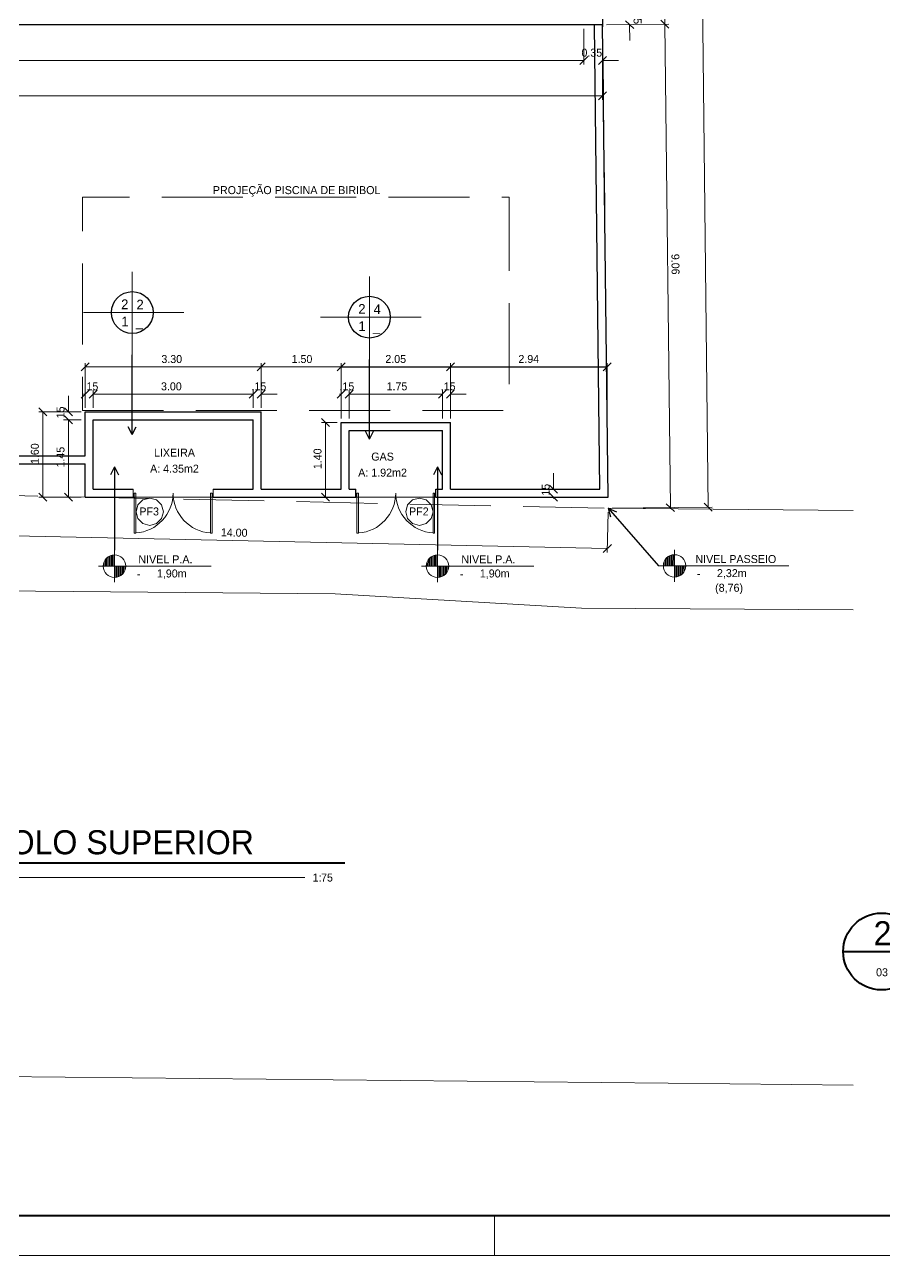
# Model space of a CAD drawing. Header units: metres. Extents: x -4.2 to 85, y -21.1 to 42.
# Drawn here: x 48.46 to 64.58, y -21.06 to 2.01 of the extents above; entities that cross this region are included whole.
import ezdxf
from ezdxf.enums import TextEntityAlignment as Align

# ---------------------------------------------------------------- set-up
doc = ezdxf.new("R2010")
doc.units = ezdxf.units.M
doc.header["$MEASUREMENT"] = 0
doc.linetypes.add('DGN Style 3', pattern=[2.124302, 1.517359, -0.606944])
for name, color, linetype, lineweight in [('Level 19', 7, 'Continuous', 0), ('Level 23', 7, 'Continuous', 0), ('Level 24', 7, 'Continuous', 0), ('Level 25', 7, 'Continuous', 0), ('Level 27', 7, 'Continuous', 0), ('Level 28', 7, 'Continuous', 0), ('Level 29', 7, 'Continuous', 0), ('Level 31', 7, 'Continuous', 0), ('Level 52', 7, 'Continuous', 0), ('Level 54', 7, 'Continuous', 0), ('Level 63', 7, 'Continuous', 0), ('Level 7', 7, 'Continuous', 0), ('Level 8', 7, 'Continuous', 0)]:
    doc.layers.add(name, color=color, linetype=linetype, lineweight=lineweight)
doc.styles.add('Style-CIVIL', font='CIVIL.shx')
doc.styles.add('Style-INTL_ENGINEERING', font='INTL_ENGINEERING.shx')
doc.dimstyles.get("Standard").update_dxf_attribs({"dimtxt": 0.18, "dimasz": 0.18, "dimexe": 0.18, "dimexo": 0.0625, "dimgap": 0.09, "dimtad": 0, "dimtih": 1, "dimtoh": 1, "dimdec": 4, "dimzin": 1, "dimdsep": 46, "dimtxsty": 'Standard', "dimcen": 0, "dimadec": 0, "dimazin": 0, "dimtfac": 1, "dimtdec": 4, "dimtofl": 0, "dimtmove": 0, "dimatfit": 3, "dimfxl": 0, "dimtolj": 1, "dimtzin": 1, "dimarcsym": 0})

# ---------------------------------------------------------------- blocks, each defined once
blk = doc.blocks.new('*U22')
at = {"layer": 'Level 25', "color": 2, "linetype": 'Continuous', "lineweight": 13, "style": 'Style-INTL_ENGINEERING'}
for s, p in [('1:', (-0.00301, 0)), ('75', (-0.00091, 0))]:
    blk.add_text(s, height=0.002, rotation=0.0007, dxfattribs=at).set_placement(p, align=Align.MIDDLE_LEFT)
blk = doc.blocks.new('*U21')
at = {"layer": 'Level 25', "color": 2, "linetype": 'Continuous', "lineweight": 40}
blk.add_line((-0.08779, -0.00077), (0.10029, -0.00077), dxfattribs=at)
at = {"layer": 'Level 25', "color": 2, "linetype": 'Continuous', "lineweight": 0}
blk.add_line((-0.0554, -0.00444), (0.0903, -0.00443), dxfattribs=at)
at = {"layer": 'Level 25', "color": 2, "linetype": 'Continuous', "lineweight": 40}
blk.add_circle((-0.07819, -0.00078), 0.0096, dxfattribs=at)
at = {"layer": 'Level 25', "color": 2, "linetype": 'Continuous', "lineweight": 13}
blk.add_blockref('*U22', (0.09528, -0.00444), dxfattribs=at)
at = {"layer": 'Level 25', "color": 2, "linetype": 'Continuous', "lineweight": 40, "style": 'Style-INTL_ENGINEERING'}
blk.add_text('PLANTA BAIXA SUBSOLO SUPERIOR', height=0.0059999, rotation=0.0007, dxfattribs=at).set_placement((-0.06465, 0.00138))
at = {"layer": 'Level 25', "color": 2, "linetype": 'Continuous', "lineweight": 0, "style": 'Style-INTL_ENGINEERING'}
blk.add_text('ESCALA', height=0.002, rotation=0.0007, dxfattribs=at).set_placement((-0.05558, -0.00478), align=Align.MIDDLE_RIGHT)
at = {"layer": 'Level 25', "color": 2, "linetype": 'Continuous', "lineweight": 40, "insert": (-0.07801, -0.00121), "char_height": 0.006, "attachment_point": 8, "rotation": 0.0007, "line_spacing_factor": 0.6, "style": 'Style-INTL_ENGINEERING'}
blk.add_mtext('1\\P', dxfattribs=at)
at = {"layer": 'Level 25', "color": 2, "linetype": 'Continuous', "lineweight": 13, "insert": (-0.07778, -0.00764), "char_height": 0.002, "attachment_point": 8, "rotation": 0.0007, "line_spacing_factor": 0.6, "style": 'Style-INTL_ENGINEERING'}
blk.add_mtext('03\\P', dxfattribs=at)
blk = doc.blocks.new('*U23')
at = {"layer": 'Level 25', "color": 2, "linetype": 'Continuous', "lineweight": 40}
blk.add_line((0.06, -6.174), (0.06, 6.109), dxfattribs=at)
at = {"layer": 'Level 25', "color": 2, "linetype": 'Continuous', "lineweight": 0}
blk.add_line((0.333, -3.744), (0.333, 5.36), dxfattribs=at)
at = {"layer": 'Level 25', "color": 2, "linetype": 'Continuous', "lineweight": 40}
blk.add_circle((0.059, -5.454), 0.72, dxfattribs=at)
at = {"layer": 'Level 25', "color": 2, "linetype": 'Continuous', "lineweight": 13, "style": 'Style-CIVIL'}
blk.add_text('1:5___', height=0.15, rotation=90, dxfattribs=at).set_placement((0.333, 5.51), align=Align.MIDDLE_LEFT)
at = {"layer": 'Level 25', "color": 2, "linetype": 'Continuous', "lineweight": 0, "style": 'Style-CIVIL'}
blk.add_text('ESCALA', height=0.15, rotation=90, dxfattribs=at).set_placement((0.358, -3.809), align=Align.MIDDLE_RIGHT)
at = {"layer": 'Level 25', "color": 2, "linetype": 'Continuous', "lineweight": 40, "style": 'Style-CIVIL'}
blk.add_text('2', height=0.45, rotation=90, dxfattribs=at).set_placement((-0.059, -5.436), align=Align.CENTER)
blk.add_attdef('*U23_378401', (-0.104, -4.437), '', height=0.45, rotation=90, dxfattribs=at)
at = {"layer": 'Level 25', "color": 2, "linetype": 'Continuous', "lineweight": 13, "style": 'Style-CIVIL'}
blk.add_attdef('*U23_378400', text='', height=0.15, rotation=90, dxfattribs=at).set_placement((0.523, -5.446), align=Align.CENTER)
blk = doc.blocks.new('*D40')
at = {"layer": 'Defpoints'}
for p in [(8.148, 2.007), (59.296, 2.007), (8.148, 0.679), (33.722, 0.679)]:
    blk.add_point(p, dxfattribs=at)
at = {"layer": 'Level 23', "color": 2, "linetype": 'Continuous', "lineweight": 0}
for p, q in [((8.148, 1.932), (8.148, 0.605)), ((59.296, 1.932), (59.296, 0.605)), ((8.073, 0.605), (8.223, 0.754)), ((59.371, 0.754), (59.221, 0.605)), ((59.296, 0.679), (8.148, 0.679))]:
    blk.add_line(p, q, dxfattribs=at)
at = {"layer": 'Level 23', "color": 2, "linetype": 'Continuous', "lineweight": 0, "style": 'Style-INTL_ENGINEERING'}
blk.add_text('51.15', height=0.1492, dxfattribs=at).set_placement((33.527, 0.828), align=Align.MIDDLE_LEFT)
blk = doc.blocks.new('_Oblique')
at = {"color": 0, "linetype": 'ByBlock', "lineweight": -2}
blk.add_line((0.5, 0.5), (-0.5, -0.5), dxfattribs=at)
blk = doc.blocks.new('*D41')
at = {"layer": 'Defpoints'}
for p in [(58.938, 33.63), (60.814, 33.652), (61.046, 13.31), (59.403, -7.053)]:
    blk.add_point(p, dxfattribs=at)
at = {"layer": 'Level 23', "color": 2, "linetype": 'Continuous', "lineweight": 0}
for p, q in [((60.738, 33.725), (60.889, 33.578)), ((59.012, 33.631), (60.888, 33.653)), ((61.279, -7.032), (60.814, 33.652)), ((59.478, -7.052), (61.353, -7.031)), ((61.355, -7.105), (61.204, -6.958))]:
    blk.add_line(p, q, dxfattribs=at)
at = {"layer": 'Level 23', "color": 2, "linetype": 'Continuous', "lineweight": 0, "style": 'Style-INTL_ENGINEERING'}
blk.add_text('40.69', height=0.1492, rotation=270.6554, dxfattribs=at).set_placement((61.192, 13.603), align=Align.MIDDLE_LEFT)
blk = doc.blocks.new('*D43')
at = {"layer": 'Defpoints'}
for p in [(58.938, 33.63), (60.103, 33.644), (60.284, 17.832), (59.296, 2.007)]:
    blk.add_point(p, dxfattribs=at)
at = {"layer": 'Level 23', "color": 2, "linetype": 'Continuous', "lineweight": 0}
for p, q in [((60.028, 33.717), (60.179, 33.57)), ((59.012, 33.631), (60.178, 33.644)), ((60.465, 2.02), (60.103, 33.644)), ((60.541, 1.946), (60.39, 2.094)), ((59.37, 2.007), (60.539, 2.021))]:
    blk.add_line(p, q, dxfattribs=at)
at = {"layer": 'Level 23', "color": 2, "linetype": 'Continuous', "lineweight": 0, "style": 'Style-INTL_ENGINEERING'}
blk.add_text('31.63', height=0.1492, rotation=270.6554, dxfattribs=at).set_placement((60.43, 18.075), align=Align.MIDDLE_LEFT)
blk = doc.blocks.new('*D42')
at = {"layer": 'Defpoints'}
for p in [(59.296, 2.007), (60.465, 2.02), (60.517, -2.51), (59.403, -7.053)]:
    blk.add_point(p, dxfattribs=at)
at = {"layer": 'Level 23', "color": 2, "linetype": 'Continuous', "lineweight": 0}
for p, q in [((60.39, 2.094), (60.541, 1.946)), ((59.37, 2.007), (60.539, 2.021)), ((60.569, -7.04), (60.465, 2.02)), ((59.478, -7.052), (60.643, -7.039)), ((60.644, -7.113), (60.493, -6.966))]:
    blk.add_line(p, q, dxfattribs=at)
at = {"layer": 'Level 23', "color": 2, "linetype": 'Continuous', "lineweight": 0, "style": 'Style-INTL_ENGINEERING'}
blk.add_text('9.06', height=0.1492, rotation=270.6554, dxfattribs=at).set_placement((60.663, -2.284), align=Align.MIDDLE_LEFT)
blk = doc.blocks.new('*D67')
at = {"layer": 'Defpoints'}
for p in [(45.404, -6.752), (59.403, -7.053), (52.388, -7.656), (59.387, -7.807)]:
    blk.add_point(p, dxfattribs=at)
at = {"layer": 'Level 23', "color": 2, "linetype": 'Continuous', "lineweight": 0}
for p, q in [((45.403, -6.827), (45.387, -7.58)), ((59.402, -7.127), (59.386, -7.881)), ((45.312, -7.579), (45.464, -7.433)), ((45.388, -7.506), (59.387, -7.807)), ((59.463, -7.734), (59.311, -7.88))]:
    blk.add_line(p, q, dxfattribs=at)
at = {"layer": 'Level 23', "color": 2, "linetype": 'Continuous', "lineweight": 0, "style": 'Style-INTL_ENGINEERING'}
blk.add_text('14.00', height=0.1492, rotation=358.7703, dxfattribs=at).set_placement((52.141, -7.502), align=Align.MIDDLE_LEFT)
blk = doc.blocks.new('*U69')
at = {"layer": 'Level 28', "color": 131, "linetype": 'Continuous', "lineweight": 13}
for p, q in [((-1.093, 0.13), (-1.092, 0.251)), ((-1.069, 0.13), (-1.069, 0.279)), ((-1.047, 0.13), (-1.047, 0.298)), ((-1.024, 0.13), (-1.024, 0.313)), ((-1.001, 0.13), (-1.002, 0.324)), ((-0.979, 0.13), (-0.979, 0.33)), ((-0.957, 0.131), (-0.956, 0.337)), ((-0.934, 0.13), (-0.934, 0.34)), ((-0.92, -0.17), (-0.921, 0.43)), ((-1.221, 0.13), (1.221, 0.13)), ((-1.114, 0.13), (-1.114, 0.211)), ((-0.908, -0.079), (-0.907, 0.13)), ((-0.885, -0.076), (-0.884, 0.13)), ((-0.862, -0.071), (-0.862, 0.13)), ((-0.84, -0.062), (-0.84, 0.13)), ((-0.817, -0.051), (-0.817, 0.13)), ((-0.795, -0.036), (-0.795, 0.13)), ((-0.772, -0.017), (-0.772, 0.13)), ((-0.75, 0.01), (-0.751, 0.13)), ((-0.728, 0.049), (-0.727, 0.13))]:
    blk.add_line(p, q, dxfattribs=at)
blk.add_circle((-0.921, 0.13), 0.21, dxfattribs=at)
at = {"layer": 'Level 28', "color": 131, "linetype": 'Continuous', "lineweight": 13, "style": 'Style-INTL_ENGINEERING'}
for s, height, p in [('NIVEL PASSEIO', 0.14999, (0.986, 0.258)), ('2,32m', 0.15, (0.431, -0.006)), ('-', 0.15, (-0.435, -0.016)), ('(8,76)', 0.15, (0.363, -0.28))]:
    blk.add_text(s, height=height, rotation=0.0007, dxfattribs=at).set_placement(p, align=Align.MIDDLE_RIGHT)
blk = doc.blocks.new('TerminatorOpen')
at = {"color": 0, "linetype": 'ByBlock', "lineweight": -2}
for q in [(-1, 0.5), (-1, 0), (-1, -0.5)]:
    blk.add_line((0, 0), q, dxfattribs=at)
blk = doc.blocks.new('*D188')
at = {"layer": 'Defpoints'}
for p in [(58.946, 2.007), (8.148, 1.338), (8.148, 1.159), (33.547, 1.338)]:
    blk.add_point(p, dxfattribs=at)
at = {"layer": 'Level 23', "color": 2, "linetype": 'Continuous', "lineweight": 0}
for p, q in [((58.946, 1.932), (58.946, 1.264)), ((8.073, 1.264), (8.223, 1.413)), ((8.148, 1.233), (8.148, 1.412)), ((59.021, 1.413), (58.871, 1.264)), ((58.946, 1.338), (8.148, 1.338))]:
    blk.add_line(p, q, dxfattribs=at)
at = {"layer": 'Level 23', "color": 2, "linetype": 'Continuous', "lineweight": 0, "style": 'Style-INTL_ENGINEERING'}
blk.add_text('50.80', height=0.1492, dxfattribs=at).set_placement((33.254, 1.487), align=Align.MIDDLE_LEFT)
blk = doc.blocks.new('*D187')
at = {"layer": 'Defpoints'}
for p in [(58.946, 2.007), (59.296, 2.007), (58.946, 1.338), (59.121, 1.338)]:
    blk.add_point(p, dxfattribs=at)
at = {"layer": 'Level 23', "color": 2, "linetype": 'Continuous', "lineweight": 0}
for p, q in [((58.946, 1.932), (58.946, 1.264)), ((59.296, 1.932), (59.296, 1.264)), ((59.021, 1.413), (58.871, 1.264)), ((59.221, 1.264), (59.371, 1.413)), ((58.647, 1.338), (58.946, 1.338)), ((59.595, 1.338), (59.296, 1.338))]:
    blk.add_line(p, q, dxfattribs=at)
at = {"layer": 'Level 23', "color": 2, "linetype": 'Continuous', "lineweight": 0, "style": 'Style-INTL_ENGINEERING'}
blk.add_text('0.35', height=0.1492, dxfattribs=at).set_placement((58.902, 1.487), align=Align.MIDDLE_LEFT)
blk = doc.blocks.new('P150F2')
at = {"color": 0, "linetype": 'ByBlock', "lineweight": -2}
for p, q in [((0, 0), (0, 0.15)), ((1.5, 0), (1.5, 0.15))]:
    blk.add_line(p, q, dxfattribs=at)
at = {"color": 0, "linetype": 'ByBlock', "lineweight": -2, "flags": 128}
for points in [[(0.05, 0.075), (0.05, 0.825), (0.02, 0.825), (0.02, 0.075)], [(1.48, 0.075), (1.48, 0.825), (1.45, 0.825), (1.45, 0.075)]]:
    blk.add_lwpolyline(points, close=True, dxfattribs=at)
at = {"color": 0, "linetype": 'ByBlock', "lineweight": -2}
for centre, start, end in [((0, 0.075), 0, 86.1848), ((1.5, 0.075), 93.8145, 180)]:
    blk.add_arc(centre, 0.75, start, end, dxfattribs=at)
blk = doc.blocks.new('*D238')
at = {"layer": 'Defpoints'}
for p in [(53.644, -4.404), (54.394, -4.404), (52.894, -5.242), (54.394, -5.442)]:
    blk.add_point(p, dxfattribs=at)
at = {"layer": 'Level 23', "color": 2, "linetype": 'Continuous', "lineweight": 0}
for p, q in [((52.819, -4.479), (52.968, -4.329)), ((52.894, -5.168), (52.894, -4.33)), ((54.468, -4.329), (54.319, -4.479)), ((54.394, -5.368), (54.394, -4.33)), ((52.894, -4.404), (54.394, -4.404))]:
    blk.add_line(p, q, dxfattribs=at)
at = {"layer": 'Level 23', "color": 2, "linetype": 'Continuous', "lineweight": 0, "style": 'Style-INTL_ENGINEERING'}
blk.add_text('1.50', height=0.1492, dxfattribs=at).set_placement((53.467, -4.255), align=Align.MIDDLE_LEFT)
blk = doc.blocks.new('*D239')
at = {"layer": 'Defpoints', "color": 0, "linetype": 'Continuous', "lineweight": 40}
for p in [(56.444, -4.404), (54.394, -5.442), (56.444, -5.442)]:
    blk.add_point(p, dxfattribs=at)
at = {"layer": 'Level 23', "color": 2, "linetype": 'Continuous', "lineweight": 0}
for p, q in [((54.394, -5.368), (54.394, -4.33)), ((56.444, -5.368), (56.444, -4.33))]:
    blk.add_line(p, q, dxfattribs=at)
at = {"layer": 'Level 23', "color": 0, "linetype": 'Continuous', "lineweight": -2}
blk.add_line((54.394, -4.404), (56.444, -4.404), dxfattribs=at)
at = {"layer": 'Level 23', "color": 0, "linetype": 'Continuous', "lineweight": -2, "xscale": 0.14925, "yscale": 0.14925, "zscale": 0.14925, "rotation": 180}
blk.add_blockref('_Oblique', (54.394, -4.404), dxfattribs=at)
at = {"layer": 'Level 23', "color": 0, "linetype": 'Continuous', "lineweight": -2, "xscale": 0.14925, "yscale": 0.14925, "zscale": 0.14925}
blk.add_blockref('_Oblique', (56.444, -4.404), dxfattribs=at)
at = {"layer": 'Level 23', "color": 0, "linetype": 'Continuous', "lineweight": 0, "insert": (55.419, -4.255), "char_height": 0.1492, "attachment_point": 5, "style": 'Style-INTL_ENGINEERING'}
blk.add_mtext('2.05', dxfattribs=at)
blk = doc.blocks.new('*D240')
at = {"layer": 'Defpoints', "color": 0, "linetype": 'Continuous', "lineweight": 40}
for p in [(59.385, -4.404), (56.444, -5.442), (59.385, -5.442)]:
    blk.add_point(p, dxfattribs=at)
at = {"layer": 'Level 23', "color": 2, "linetype": 'Continuous', "lineweight": 0}
for p, q in [((56.444, -5.368), (56.444, -4.33)), ((59.385, -5.368), (59.385, -4.33))]:
    blk.add_line(p, q, dxfattribs=at)
at = {"layer": 'Level 23', "color": 0, "linetype": 'Continuous', "lineweight": -2}
blk.add_line((56.444, -4.404), (59.385, -4.404), dxfattribs=at)
at = {"layer": 'Level 23', "color": 0, "linetype": 'Continuous', "lineweight": -2, "xscale": 0.14925, "yscale": 0.14925, "zscale": 0.14925, "rotation": 180}
blk.add_blockref('_Oblique', (56.444, -4.404), dxfattribs=at)
at = {"layer": 'Level 23', "color": 0, "linetype": 'Continuous', "lineweight": -2, "xscale": 0.14925, "yscale": 0.14925, "zscale": 0.14925}
blk.add_blockref('_Oblique', (59.385, -4.404), dxfattribs=at)
at = {"layer": 'Level 23', "color": 0, "linetype": 'Continuous', "lineweight": 0, "insert": (57.914, -4.255), "char_height": 0.1492, "attachment_point": 5, "style": 'Style-INTL_ENGINEERING'}
blk.add_mtext('2.94', dxfattribs=at)
blk = doc.blocks.new('*D237')
at = {"layer": 'Defpoints'}
for p in [(51.244, -4.404), (52.894, -4.404), (49.594, -5.242), (52.894, -5.242)]:
    blk.add_point(p, dxfattribs=at)
at = {"layer": 'Level 23', "color": 2, "linetype": 'Continuous', "lineweight": 0}
for p, q in [((49.519, -4.479), (49.668, -4.329)), ((49.594, -5.168), (49.594, -4.33)), ((52.968, -4.329), (52.819, -4.479)), ((52.894, -5.168), (52.894, -4.33)), ((49.594, -4.404), (52.894, -4.404))]:
    blk.add_line(p, q, dxfattribs=at)
at = {"layer": 'Level 23', "color": 2, "linetype": 'Continuous', "lineweight": 0, "style": 'Style-INTL_ENGINEERING'}
blk.add_text('3.30', height=0.1492, dxfattribs=at).set_placement((51.025, -4.255), align=Align.MIDDLE_LEFT)
blk = doc.blocks.new('*D242')
at = {"layer": 'Defpoints'}
for p in [(51.244, -4.916), (52.744, -4.916), (49.744, -5.242), (52.744, -5.242)]:
    blk.add_point(p, dxfattribs=at)
at = {"layer": 'Level 23', "color": 2, "linetype": 'Continuous', "lineweight": 0}
for p, q in [((49.669, -4.99), (49.818, -4.841)), ((49.744, -5.168), (49.744, -4.841)), ((52.818, -4.841), (52.669, -4.99)), ((52.744, -5.168), (52.744, -4.841)), ((49.744, -4.916), (52.744, -4.916))]:
    blk.add_line(p, q, dxfattribs=at)
at = {"layer": 'Level 23', "color": 2, "linetype": 'Continuous', "lineweight": 0, "style": 'Style-INTL_ENGINEERING'}
blk.add_text('3.00', height=0.1492, dxfattribs=at).set_placement((51.018, -4.767), align=Align.MIDDLE_LEFT)
blk = doc.blocks.new('*D243')
at = {"layer": 'Defpoints'}
for p in [(52.819, -4.916), (52.894, -4.916), (52.744, -5.242), (52.894, -5.242)]:
    blk.add_point(p, dxfattribs=at)
at = {"layer": 'Level 23', "color": 2, "linetype": 'Continuous', "lineweight": 0}
for p, q in [((52.818, -4.841), (52.669, -4.99)), ((52.744, -5.168), (52.744, -4.841)), ((52.819, -4.99), (52.968, -4.841)), ((52.894, -5.168), (52.894, -4.841)), ((52.715, -4.916), (52.744, -4.916)), ((53.193, -4.916), (52.894, -4.916))]:
    blk.add_line(p, q, dxfattribs=at)
at = {"layer": 'Level 23', "color": 2, "linetype": 'Continuous', "lineweight": 0, "style": 'Style-INTL_ENGINEERING'}
blk.add_text('.15', height=0.1492, dxfattribs=at).set_placement((52.715, -4.767), align=Align.MIDDLE_LEFT)
blk = doc.blocks.new('*D241')
at = {"layer": 'Defpoints'}
for p in [(49.669, -4.916), (49.744, -4.916), (49.594, -5.242), (49.744, -5.242)]:
    blk.add_point(p, dxfattribs=at)
at = {"layer": 'Level 23', "color": 2, "linetype": 'Continuous', "lineweight": 0}
for p, q in [((49.668, -4.841), (49.519, -4.99)), ((49.594, -5.168), (49.594, -4.841)), ((49.669, -4.99), (49.818, -4.841)), ((49.744, -5.168), (49.744, -4.841)), ((49.565, -4.916), (49.594, -4.916)), ((50.043, -4.916), (49.744, -4.916))]:
    blk.add_line(p, q, dxfattribs=at)
at = {"layer": 'Level 23', "color": 2, "linetype": 'Continuous', "lineweight": 0, "style": 'Style-INTL_ENGINEERING'}
blk.add_text('.15', height=0.1492, dxfattribs=at).set_placement((49.565, -4.767), align=Align.MIDDLE_LEFT)
blk = doc.blocks.new('*D244')
at = {"layer": 'Defpoints'}
for p in [(48.8, -5.242), (49.594, -5.242), (48.8, -6.042), (49.594, -6.842)]:
    blk.add_point(p, dxfattribs=at)
at = {"layer": 'Level 23', "color": 2, "linetype": 'Continuous', "lineweight": 0}
for p, q in [((48.725, -5.168), (48.874, -5.317)), ((49.52, -5.242), (48.725, -5.242)), ((48.8, -6.842), (48.8, -5.242)), ((48.874, -6.917), (48.725, -6.768)), ((49.52, -6.842), (48.725, -6.842))]:
    blk.add_line(p, q, dxfattribs=at)
at = {"layer": 'Level 23', "color": 2, "linetype": 'Continuous', "lineweight": 0, "style": 'Style-INTL_ENGINEERING'}
blk.add_text('1.60', height=0.1492, rotation=90, dxfattribs=at).set_placement((48.651, -6.223), align=Align.MIDDLE_LEFT)
blk = doc.blocks.new('*D246')
at = {"layer": 'Defpoints'}
for p in [(49.282, -5.242), (49.594, -5.242), (49.282, -5.317), (49.594, -5.392)]:
    blk.add_point(p, dxfattribs=at)
at = {"layer": 'Level 23', "color": 2, "linetype": 'Continuous', "lineweight": 0}
for p, q in [((49.282, -4.943), (49.282, -5.242)), ((49.356, -5.317), (49.207, -5.168)), ((49.52, -5.242), (49.208, -5.242)), ((49.207, -5.318), (49.356, -5.467)), ((49.52, -5.392), (49.208, -5.392)), ((49.282, -5.421), (49.282, -5.392))]:
    blk.add_line(p, q, dxfattribs=at)
at = {"layer": 'Level 23', "color": 2, "linetype": 'Continuous', "lineweight": 0, "style": 'Style-INTL_ENGINEERING'}
blk.add_text('.15', height=0.1492, rotation=90, dxfattribs=at).set_placement((49.133, -5.421), align=Align.MIDDLE_LEFT)
blk = doc.blocks.new('*D245')
at = {"layer": 'Defpoints'}
for p in [(49.282, -5.392), (49.594, -5.392), (49.282, -6.117), (49.594, -6.842)]:
    blk.add_point(p, dxfattribs=at)
at = {"layer": 'Level 23', "color": 2, "linetype": 'Continuous', "lineweight": 0}
for p, q in [((49.207, -5.318), (49.356, -5.467)), ((49.52, -5.392), (49.208, -5.392)), ((49.282, -6.842), (49.282, -5.392)), ((49.356, -6.917), (49.207, -6.768)), ((49.52, -6.842), (49.208, -6.842))]:
    blk.add_line(p, q, dxfattribs=at)
at = {"layer": 'Level 23', "color": 2, "linetype": 'Continuous', "lineweight": 0, "style": 'Style-INTL_ENGINEERING'}
blk.add_text('1.45', height=0.1492, rotation=90, dxfattribs=at).set_placement((49.133, -6.288), align=Align.MIDDLE_LEFT)
blk = doc.blocks.new('*D247')
at = {"layer": 'Defpoints'}
for p in [(54.102, -5.442), (54.394, -5.442), (54.102, -6.142), (54.669, -6.842)]:
    blk.add_point(p, dxfattribs=at)
at = {"layer": 'Level 23', "color": 2, "linetype": 'Continuous', "lineweight": 0}
for p, q in [((54.028, -5.368), (54.177, -5.517)), ((54.32, -5.442), (54.028, -5.442)), ((54.102, -6.842), (54.102, -5.442)), ((54.177, -6.917), (54.028, -6.768)), ((54.595, -6.842), (54.028, -6.842))]:
    blk.add_line(p, q, dxfattribs=at)
at = {"layer": 'Level 23', "color": 2, "linetype": 'Continuous', "lineweight": 0, "style": 'Style-INTL_ENGINEERING'}
blk.add_text('1.40', height=0.1492, rotation=90, dxfattribs=at).set_placement((53.953, -6.319), align=Align.MIDDLE_LEFT)
blk = doc.blocks.new('*D248')
at = {"layer": 'Defpoints'}
for p in [(57.781, -6.842), (57.894, -6.692), (58.378, -6.692), (58.378, -6.767)]:
    blk.add_point(p, dxfattribs=at)
at = {"layer": 'Level 23', "color": 2, "linetype": 'Continuous', "lineweight": 0}
for p, q in [((58.378, -6.393), (58.378, -6.692)), ((58.453, -6.767), (58.304, -6.618)), ((57.856, -6.842), (58.453, -6.842)), ((57.968, -6.692), (58.453, -6.692)), ((58.304, -6.768), (58.453, -6.917)), ((58.378, -6.871), (58.378, -6.842))]:
    blk.add_line(p, q, dxfattribs=at)
at = {"layer": 'Level 23', "color": 2, "linetype": 'Continuous', "lineweight": 0, "style": 'Style-INTL_ENGINEERING'}
blk.add_text('.15', height=0.1492, rotation=90, dxfattribs=at).set_placement((58.23, -6.871), align=Align.MIDDLE_LEFT)
blk = doc.blocks.new('*D250')
at = {"layer": 'Defpoints'}
for p in [(55.419, -4.916), (56.294, -4.916), (54.544, -5.442), (56.294, -5.442)]:
    blk.add_point(p, dxfattribs=at)
at = {"layer": 'Level 23', "color": 2, "linetype": 'Continuous', "lineweight": 0}
for p, q in [((54.469, -4.99), (54.618, -4.841)), ((54.544, -5.368), (54.544, -4.841)), ((56.368, -4.841), (56.219, -4.99)), ((56.294, -5.368), (56.294, -4.841)), ((54.544, -4.916), (56.294, -4.916))]:
    blk.add_line(p, q, dxfattribs=at)
at = {"layer": 'Level 23', "color": 2, "linetype": 'Continuous', "lineweight": 0, "style": 'Style-INTL_ENGINEERING'}
blk.add_text('1.75', height=0.1492, dxfattribs=at).set_placement((55.248, -4.767), align=Align.MIDDLE_LEFT)
blk = doc.blocks.new('*D251')
at = {"layer": 'Defpoints'}
for p in [(56.369, -4.916), (56.444, -4.916), (56.294, -5.442), (56.444, -5.442)]:
    blk.add_point(p, dxfattribs=at)
at = {"layer": 'Level 23', "color": 2, "linetype": 'Continuous', "lineweight": 0}
for p, q in [((56.368, -4.841), (56.219, -4.99)), ((56.294, -5.368), (56.294, -4.841)), ((56.369, -4.99), (56.518, -4.841)), ((56.444, -5.368), (56.444, -4.841)), ((56.265, -4.916), (56.294, -4.916)), ((56.743, -4.916), (56.444, -4.916))]:
    blk.add_line(p, q, dxfattribs=at)
at = {"layer": 'Level 23', "color": 2, "linetype": 'Continuous', "lineweight": 0, "style": 'Style-INTL_ENGINEERING'}
blk.add_text('.15', height=0.1492, dxfattribs=at).set_placement((56.265, -4.767), align=Align.MIDDLE_LEFT)
blk = doc.blocks.new('*D249')
at = {"layer": 'Defpoints'}
for p in [(54.469, -4.916), (54.544, -4.916), (54.394, -5.442), (54.544, -5.442)]:
    blk.add_point(p, dxfattribs=at)
at = {"layer": 'Level 23', "color": 2, "linetype": 'Continuous', "lineweight": 0}
for p, q in [((54.468, -4.841), (54.319, -4.99)), ((54.394, -5.368), (54.394, -4.841)), ((54.469, -4.99), (54.618, -4.841)), ((54.544, -5.368), (54.544, -4.841)), ((54.365, -4.916), (54.394, -4.916)), ((54.843, -4.916), (54.544, -4.916))]:
    blk.add_line(p, q, dxfattribs=at)
at = {"layer": 'Level 23', "color": 2, "linetype": 'Continuous', "lineweight": 0, "style": 'Style-INTL_ENGINEERING'}
blk.add_text('.15', height=0.1492, dxfattribs=at).set_placement((54.365, -4.767), align=Align.MIDDLE_LEFT)
blk = doc.blocks.new('*U267')
at = {"layer": 'Level 27', "color": 4, "linetype": 'Continuous', "lineweight": 0, "flags": 128}
blk.add_lwpolyline([(0.00342, 0), (0.00294, 0.00172), (0.00172, 0.00296), (0, 0.00342), (-0.00171, 0.00296), (-0.00296, 0.00172), (-0.00341, 0), (-0.00294, -0.00171), (-0.00172, -0.00295), (-0.00001, -0.00341), (0.00173, -0.00294), (0.00295, -0.00171)], close=True, dxfattribs=at)
at = {"layer": 'Level 27', "color": 4, "linetype": 'Continuous', "lineweight": 0, "style": 'Style-INTL_ENGINEERING'}
blk.add_text('PF3', height=0.001999, rotation=359.9999, dxfattribs=at).set_placement((-0.00259, -0.00093))
blk = doc.blocks.new('*U268')
at = {"layer": 'Level 27', "color": 4, "linetype": 'Continuous', "lineweight": 0, "flags": 128}
blk.add_lwpolyline([(0.00342, 0), (0.00294, 0.00172), (0.00172, 0.00296), (0, 0.00342), (-0.00171, 0.00296), (-0.00296, 0.00172), (-0.00341, 0), (-0.00294, -0.00171), (-0.00172, -0.00295), (-0.00001, -0.00341), (0.00173, -0.00294), (0.00295, -0.00171)], close=True, dxfattribs=at)
at = {"layer": 'Level 27', "color": 4, "linetype": 'Continuous', "lineweight": 0, "style": 'Style-INTL_ENGINEERING'}
blk.add_text('PF2', height=0.001999, rotation=359.9999, dxfattribs=at).set_placement((-0.00259, -0.00093))
blk = doc.blocks.new('INDESP_2')
at = {"layer": 'Level 29', "color": 4, "linetype": 'Continuous', "lineweight": 0}
for p, q in [((0.01506, -0.01301), (0.01506, 0.01257)), ((0, 0), (0.03099, 0))]:
    blk.add_line(p, q, dxfattribs=at)
at = {"layer": 'Level 29', "color": 4, "linetype": 'Continuous', "lineweight": 13}
blk.add_line((0.0221, 0), (0.02212, 0.00002), dxfattribs=at)
at = {"layer": 'Level 29', "color": 4, "linetype": 'Continuous', "lineweight": 30}
blk.add_circle((0.01506, -0.00001), 0.00645, dxfattribs=at)
at = {"layer": 'Level 29', "color": 4, "linetype": 'Continuous', "lineweight": 30, "style": 'Style-CIVIL'}
for p in [(0.01162, 0.00103), (0.01636, 0.00095)]:
    blk.add_text('2', height=0.003, dxfattribs=at).set_placement(p)
for tag, p in [('INDESP_2_379240', (0.01169, -0.00428)), ('INDESP_2_379241', (0.01613, -0.00428))]:
    blk.add_attdef(tag, p, '', height=0.003, dxfattribs=at)
blk = doc.blocks.new('INDESP_3')
at = {"layer": 'Level 29', "color": 4, "linetype": 'Continuous', "lineweight": 0}
for p, q in [((0.01506, -0.01301), (0.01506, 0.01257)), ((0, 0), (0.03099, 0))]:
    blk.add_line(p, q, dxfattribs=at)
at = {"layer": 'Level 29', "color": 4, "linetype": 'Continuous', "lineweight": 13}
blk.add_line((0.0221, 0), (0.02212, 0.00002), dxfattribs=at)
at = {"layer": 'Level 29', "color": 4, "linetype": 'Continuous', "lineweight": 30}
blk.add_circle((0.01506, -0.00001), 0.00645, dxfattribs=at)
at = {"layer": 'Level 29', "color": 4, "linetype": 'Continuous', "lineweight": 30, "style": 'Style-CIVIL'}
for s, p in [('2', (0.01162, 0.00103)), ('4', (0.01636, 0.00095))]:
    blk.add_text(s, height=0.003, dxfattribs=at).set_placement(p)
for tag, p in [('INDESP_3_379248', (0.01169, -0.00428)), ('INDESP_3_379249', (0.01613, -0.00428))]:
    blk.add_attdef(tag, p, '', height=0.003, dxfattribs=at)
blk = doc.blocks.new('*U273')
at = {"layer": 'Level 28', "color": 131, "linetype": 'Continuous', "lineweight": 13}
for p, q in [((-0.754, -0.3), (-0.754, 0.3)), ((-0.948, 0), (-0.948, 0.081)), ((-0.927, 0), (-0.926, 0.121)), ((-0.903, 0), (-0.903, 0.149)), ((-0.881, -0.001), (-0.88, 0.167)), ((-0.858, 0), (-0.858, 0.182)), ((-0.835, 0), (-0.836, 0.193)), ((-0.813, -0.001), (-0.813, 0.2)), ((-0.79, 0), (-0.79, 0.207)), ((-0.768, 0), (-0.768, 0.21)), ((-0.561, -0.081), (-0.561, 0)), ((-1.055, 0), (1.055, -0.001)), ((-0.742, -0.209), (-0.741, 0)), ((-0.718, -0.207), (-0.718, 0)), ((-0.696, -0.201), (-0.696, 0)), ((-0.673, -0.193), (-0.673, 0)), ((-0.651, -0.182), (-0.651, 0)), ((-0.629, -0.167), (-0.628, 0)), ((-0.606, -0.147), (-0.606, 0)), ((-0.584, -0.12), (-0.584, 0))]:
    blk.add_line(p, q, dxfattribs=at)
blk.add_circle((-0.755, -0.001), 0.21, dxfattribs=at)
at = {"layer": 'Level 28', "color": 131, "linetype": 'Continuous', "lineweight": 13, "style": 'Style-INTL_ENGINEERING'}
for s, p in [('NIVEL P.A.', (0.707, 0.127)), ('-', (-0.269, -0.146)), ('1,90m', (0.597, -0.137))]:
    blk.add_text(s, height=0.15, rotation=0.0007, dxfattribs=at).set_placement(p, align=Align.MIDDLE_RIGHT)
blk = doc.blocks.new('*D274')
at = {"layer": 'Defpoints'}
for p in [(58.86, 2.357), (59.801, 2.367), (59.803, 2.19), (59.296, 2.007)]:
    blk.add_point(p, dxfattribs=at)
at = {"layer": 'Level 23', "color": 2, "linetype": 'Continuous', "lineweight": 0}
for p, q in [((59.798, 2.667), (59.801, 2.367)), ((58.934, 2.357), (59.875, 2.368)), ((59.877, 2.294), (59.726, 2.441)), ((59.73, 2.086), (59.881, 1.939)), ((59.37, 2.007), (59.879, 2.013)), ((59.809, 1.713), (59.805, 2.012))]:
    blk.add_line(p, q, dxfattribs=at)
at = {"layer": 'Level 23', "color": 2, "linetype": 'Continuous', "lineweight": 0, "style": 'Style-INTL_ENGINEERING'}
blk.add_text('0.35', height=0.1492, rotation=270.6554, dxfattribs=at).set_placement((59.95, 2.411), align=Align.MIDDLE_LEFT)

msp = doc.modelspace()

# ---------------------------------------------------------------- linework, layer by layer
at = {"layer": 'Level 31', "color": 30, "linetype": 'Continuous', "lineweight": 0}
for p, q in [((51.994, -6.842), (50.494, -6.842)), ((56.169, -6.842), (54.669, -6.842))]:
    msp.add_line(p, q, dxfattribs=at)
at = {"layer": 'Level 52', "color": 30, "linetype": 'Continuous', "lineweight": 0}
for p, q in [((63.998, -7.097), (59.403, -7.053)), ((54.284, -8.655), (44.98, -8.574)), ((58.901, -8.925), (54.284, -8.655)), ((63.998, -8.958), (58.901, -8.925)), ((44.968, -17.673), (60.531, -17.827)), ((60.531, -17.827), (63.998, -17.868))]:
    msp.add_line(p, q, dxfattribs=at)
at = {"layer": 'Level 54', "color": 131, "linetype": 'DGN Style 3', "lineweight": 0, "flags": 128}
msp.add_lwpolyline([(2.358, 33.328), (1.811, -6.255), (18.717, -6.212), (31.612, -6.518), (38.43, -6.548), (45.404, -6.752), (59.403, -7.053), (58.938, 33.63), (45.693, 33.468), (39.328, 33.473), (32.09, 33.353), (18.933, 33.013)], close=True, dxfattribs=at)
msp.add_lwpolyline([(2.358, 33.328), (1.811, -6.255), (18.717, -6.212), (31.612, -6.518), (38.43, -6.548), (45.404, -6.752), (59.403, -7.053), (58.938, 33.63), (45.693, 33.468), (39.328, 33.473), (32.09, 33.353), (18.933, 33.013)], close=True, dxfattribs=at)
at = {"layer": 'Level 63', "color": 131, "linetype": 'Continuous', "lineweight": 40}
msp.add_line((-2.282, -20.306), (84.269, -20.306), dxfattribs=at)
at = {"layer": 'Level 63', "color": 131, "linetype": 'Continuous', "lineweight": 0}
msp.add_line((57.269, -20.306), (57.269, -21.056), dxfattribs=at)
at = {"layer": 'Level 63', "color": 131, "linetype": 'Continuous', "lineweight": 0, "flags": 128}
msp.add_lwpolyline([(85.019, 42.019), (-4.157, 42.019), (-4.157, -21.056), (85.019, -21.056)], close=True, dxfattribs=at)
at = {"layer": 'Level 63', "color": 131, "linetype": 'Continuous', "lineweight": 13, "flags": 128}
msp.add_lwpolyline([(76.768, -20.306), (-2.282, -20.306), (-2.282, 41.271), (76.768, 41.271)], close=True, dxfattribs=at)
at = {"layer": 'Level 7', "color": 7, "linetype": 'Continuous', "lineweight": 30}
for p, q in [((59.249, -6.692), (59.146, 2.005)), ((59.401, -6.842), (59.296, 2.007)), ((49.594, -5.242), (52.894, -5.242)), ((49.594, -6.068), (49.594, -5.242)), ((52.894, -6.692), (52.894, -5.242)), ((49.744, -6.692), (49.744, -5.392)), ((49.744, -5.392), (52.744, -5.392)), ((52.744, -6.692), (52.744, -5.392)), ((54.394, -6.692), (54.394, -5.442)), ((54.394, -5.442), (56.444, -5.442)), ((56.444, -6.692), (56.444, -5.442)), ((54.544, -6.692), (54.544, -5.592)), ((54.544, -5.592), (56.294, -5.592)), ((56.294, -6.692), (56.294, -5.592)), ((44.642, -6.068), (49.594, -6.068)), ((44.642, -6.218), (49.594, -6.218)), ((49.594, -6.842), (49.594, -6.218)), ((49.594, -6.842), (50.494, -6.842)), ((49.744, -6.692), (50.494, -6.692)), ((51.994, -6.692), (52.744, -6.692)), ((51.994, -6.842), (54.669, -6.842)), ((52.894, -6.692), (54.394, -6.692)), ((54.544, -6.692), (54.669, -6.692)), ((54.669, -6.842), (54.669, -6.692)), ((56.169, -6.692), (56.294, -6.692)), ((56.169, -6.842), (56.169, -6.692)), ((56.169, -6.842), (59.401, -6.842)), ((56.444, -6.692), (59.249, -6.692))]:
    msp.add_line(p, q, dxfattribs=at)
at = {"layer": 'Level 7', "color": 7, "linetype": 'Continuous', "lineweight": 30, "flags": 128}
msp.add_lwpolyline([(58.934, 33.63), (59.166, 13.393), (59.296, 2.007), (8.148, 2.007)], dxfattribs=at)
at = {"layer": 'Level 8', "color": 7, "linetype": 'DGN Style 3', "lineweight": 0, "flags": 128}
msp.add_lwpolyline([(49.546, -5.222), (57.546, -5.222), (57.546, -1.222), (49.546, -1.222)], close=True, dxfattribs=at)

# ---------------------------------------------------------------- block references
at = {"layer": 'Level 19', "color": 150, "linetype": 'Continuous', "lineweight": 0, "yscale": -1}
for p in [(50.494, -6.692), (54.669, -6.692)]:
    msp.add_blockref('P150F2', p, dxfattribs=at)
at = {"layer": 'Level 25', "color": 2, "linetype": 'Continuous', "lineweight": 40, "xscale": 75, "yscale": 75, "zscale": 75}
msp.add_blockref('*U21', (46.941, -13.641), dxfattribs=at)
at = {"layer": 'Level 25', "color": 2, "linetype": 'Continuous', "lineweight": 40, "rotation": 270}
msp.add_blockref('*U23', (69.984, -15.301), dxfattribs=at).add_auto_attribs({'*U23_378400': '03', '*U23_378401': 'DET.-04_(SINALIZACAO_PILAR)___'})
at = {"layer": 'Level 27', "color": 4, "linetype": 'Continuous', "lineweight": 0, "xscale": 75.00000000731839, "yscale": 75.00000000731839, "zscale": 75.00000000731839, "rotation": 0.0008004141529982}
for name, p in [('*U267', (50.806, -7.117)), ('*U268', (55.863, -7.117))]:
    msp.add_blockref(name, p, dxfattribs=at)
at = {"layer": 'Level 28', "color": 131, "linetype": 'Continuous', "lineweight": 13}
for name, p in [('*U273', (50.901, -8.137)), ('*U273', (56.957, -8.137)), ('*U69', (61.569, -8.262))]:
    msp.add_blockref(name, p, dxfattribs=at)
at = {"layer": 'Level 29', "color": 4, "linetype": 'Continuous', "lineweight": 30, "xscale": 60.75003259634549, "yscale": 60.75003259634549, "zscale": 60.75003259634549}
for name, p, values in [('INDESP_2', (49.564, -3.383), {'INDESP_2_379240': '1', 'INDESP_2_379241': '_'}), ('INDESP_3', (54.011, -3.47), {'INDESP_3_379248': '1', 'INDESP_3_379249': '_'})]:
    msp.add_blockref(name, p, dxfattribs=at).add_auto_attribs(values)

# ---------------------------------------------------------------- texts
at = {"layer": 'Level 24', "color": 2, "linetype": 'Continuous', "lineweight": 13, "char_height": 0.15, "attachment_point": 5, "line_spacing_factor": 1.200006, "style": 'Style-INTL_ENGINEERING'}
for s, insert in [('PROJEÇÃO PISCINA DE BIRIBOL\\P', (53.561, -1.112)), ('LIXEIRA\\PA: 4.35m2\\P', (51.27, -6.161)), ('GAS\\PA: 1.92m2', (55.172, -6.235))]:
    msp.add_mtext(s, dxfattribs=dict(at, insert=insert))

# ---------------------------------------------------------------- dimensions: what is measured, and where the dimension line sits
at = {"layer": 'Level 23', "color": 2, "linetype": 'Continuous', "lineweight": 0}
for base, p1, p2, angle, override, picture, middle in [((60.814, 33.652), (59.403, -7.053), (58.938, 33.63), 90.6554, {"dimtxt": 0.14925, "dimasz": 0.14925, "dimexe": 0.07425, "dimexo": 0.07425, "dimgap": 0.07425, "dimtad": 1, "dimtih": 0, "dimtoh": 0, "dimdec": 2, "dimzin": 3, "dimtxsty": 'Style-INTL_ENGINEERING', "dimblk": 'Oblique', "dimclre": 2, "dimtdec": 2, "dimatfit": 1, "dimtolj": 0, "dimtzin": 3, "dimlwe": 0}, '*D41', (61.046, 13.31)), ((60.103, 33.644), (59.296, 2.007), (58.938, 33.63), 90.6554, {"dimtxt": 0.14925, "dimasz": 0.14925, "dimexe": 0.07425, "dimexo": 0.07425, "dimgap": 0.07425, "dimtad": 1, "dimtih": 0, "dimtoh": 0, "dimdec": 2, "dimzin": 3, "dimtxsty": 'Style-INTL_ENGINEERING', "dimblk": 'Oblique', "dimclre": 2, "dimtdec": 2, "dimatfit": 1, "dimtolj": 0, "dimtzin": 3, "dimlwe": 0}, '*D43', (60.284, 17.832)), ((59.801, 2.367), (59.296, 2.007), (58.86, 2.357), 90.6554, {"dimtxt": 0.14925, "dimasz": 0.14925, "dimexe": 0.07425, "dimexo": 0.07425, "dimgap": 0.07425, "dimtad": 1, "dimtih": 0, "dimtoh": 0, "dimdec": 2, "dimzin": 3, "dimtxsty": 'Style-INTL_ENGINEERING', "dimblk": 'Oblique', "dimclre": 2, "dimtdec": 2, "dimatfit": 1, "dimtolj": 0, "dimtzin": 3, "dimlwe": 0}, '*D274', (59.803, 2.19)), ((60.465, 2.02), (59.403, -7.053), (59.296, 2.007), 90.6554, {"dimtxt": 0.14925, "dimasz": 0.14925, "dimexe": 0.07425, "dimexo": 0.07425, "dimgap": 0.07425, "dimtad": 1, "dimtih": 0, "dimtoh": 0, "dimdec": 2, "dimzin": 3, "dimtxsty": 'Style-INTL_ENGINEERING', "dimblk": 'Oblique', "dimclre": 2, "dimtdec": 2, "dimatfit": 1, "dimtolj": 0, "dimtzin": 3, "dimlwe": 0}, '*D42', (60.517, -2.51)), ((8.148, 0.679), (59.296, 2.007), (8.148, 2.007), 180, {"dimtxt": 0.14925, "dimasz": 0.14925, "dimexe": 0.07425, "dimexo": 0.07425, "dimgap": 0.07425, "dimtad": 1, "dimtih": 0, "dimtoh": 0, "dimdec": 2, "dimzin": 3, "dimtxsty": 'Style-INTL_ENGINEERING', "dimblk": 'Oblique', "dimclre": 2, "dimtdec": 2, "dimatfit": 1, "dimtolj": 0, "dimtzin": 3, "dimlwe": 0}, '*D40', (33.722, 0.679)), ((8.148, 1.338), (58.946, 2.007), (8.148, 1.159), 180, {"dimtxt": 0.14925, "dimasz": 0.14925, "dimexe": 0.07425, "dimexo": 0.07425, "dimgap": 0.07425, "dimtad": 1, "dimtih": 0, "dimtoh": 0, "dimdec": 2, "dimzin": 3, "dimtxsty": 'Style-INTL_ENGINEERING', "dimblk": 'Oblique', "dimclre": 2, "dimtdec": 2, "dimatfit": 1, "dimtolj": 0, "dimtzin": 3, "dimlwe": 0}, '*D188', (33.547, 1.338)), ((58.946, 1.338), (59.296, 2.007), (58.946, 2.007), 180, {"dimtxt": 0.14925, "dimasz": 0.14925, "dimexe": 0.07425, "dimexo": 0.07425, "dimgap": 0.07425, "dimtad": 1, "dimtih": 0, "dimtoh": 0, "dimdec": 2, "dimzin": 3, "dimtxsty": 'Style-INTL_ENGINEERING', "dimblk": 'Oblique', "dimclre": 2, "dimtdec": 2, "dimatfit": 1, "dimtolj": 0, "dimtzin": 3, "dimlwe": 0}, '*D187', (59.121, 1.338)), ((48.8, -5.242), (49.594, -6.842), (49.594, -5.242), 90, {"dimtxt": 0.14925, "dimasz": 0.14925, "dimexe": 0.07425, "dimexo": 0.07425, "dimgap": 0.07425, "dimtad": 1, "dimtih": 0, "dimtoh": 0, "dimdec": 2, "dimzin": 7, "dimtxsty": 'Style-INTL_ENGINEERING', "dimblk": 'Oblique', "dimclre": 2, "dimtdec": 2, "dimatfit": 1, "dimfrac": 2, "dimtolj": 0, "dimtzin": 7, "dimlwe": 0}, '*D244', (48.8, -6.042)), ((49.282, -5.392), (49.594, -6.842), (49.594, -5.392), 90, {"dimtxt": 0.14925, "dimasz": 0.14925, "dimexe": 0.07425, "dimexo": 0.07425, "dimgap": 0.07425, "dimtad": 1, "dimtih": 0, "dimtoh": 0, "dimdec": 2, "dimzin": 7, "dimtxsty": 'Style-INTL_ENGINEERING', "dimblk": 'Oblique', "dimclre": 2, "dimtdec": 2, "dimatfit": 1, "dimfrac": 2, "dimtolj": 0, "dimtzin": 7, "dimlwe": 0}, '*D245', (49.282, -6.117)), ((54.102, -5.442), (54.669, -6.842), (54.394, -5.442), 90, {"dimtxt": 0.14925, "dimasz": 0.14925, "dimexe": 0.07425, "dimexo": 0.07425, "dimgap": 0.07425, "dimtad": 1, "dimtih": 0, "dimtoh": 0, "dimdec": 2, "dimzin": 7, "dimtxsty": 'Style-INTL_ENGINEERING', "dimblk": 'Oblique', "dimclre": 2, "dimtdec": 2, "dimatfit": 1, "dimfrac": 2, "dimtolj": 0, "dimtzin": 7, "dimlwe": 0}, '*D247', (54.102, -6.142)), ((59.387, -7.807), (45.404, -6.752), (59.403, -7.053), 358.7703, {"dimtxt": 0.14925, "dimasz": 0.14925, "dimexe": 0.07425, "dimexo": 0.07425, "dimgap": 0.07425, "dimtad": 1, "dimtih": 0, "dimtoh": 0, "dimdec": 2, "dimzin": 3, "dimtxsty": 'Style-INTL_ENGINEERING', "dimblk": 'Oblique', "dimclre": 2, "dimtdec": 2, "dimatfit": 1, "dimtolj": 0, "dimtzin": 3, "dimlwe": 0}, '*D67', (52.388, -7.656))]:
    dim = msp.add_linear_dim(base=base, p1=p1, p2=p2, angle=angle, dimstyle='Standard', override=override, dxfattribs=at)
    dim.commit()
    dim.dimension.update_dxf_attribs({"geometry": picture, "text_midpoint": middle})
for base, p1, p2, picture, middle in [((52.894, -4.404), (49.594, -5.242), (52.894, -5.242), '*D237', (51.244, -4.404)), ((54.394, -4.404), (52.894, -5.242), (54.394, -5.442), '*D238', (53.644, -4.404)), ((56.444, -4.404), (54.394, -5.442), (56.444, -5.442), '*D239', (55.419, -4.255)), ((59.385, -4.404), (56.444, -5.442), (59.385, -5.442), '*D240', (57.914, -4.255)), ((52.744, -4.916), (49.744, -5.242), (52.744, -5.242), '*D242', (51.244, -4.916)), ((56.294, -4.916), (54.544, -5.442), (56.294, -5.442), '*D250', (55.419, -4.916))]:
    dim = msp.add_linear_dim(base=base, p1=p1, p2=p2, dimstyle='Standard', override={"dimtxt": 0.14925, "dimasz": 0.14925, "dimexe": 0.07425, "dimexo": 0.07425, "dimgap": 0.07425, "dimtad": 1, "dimtih": 0, "dimtoh": 0, "dimdec": 2, "dimzin": 7, "dimtxsty": 'Style-INTL_ENGINEERING', "dimblk": 'Oblique', "dimclre": 2, "dimtdec": 2, "dimatfit": 1, "dimfrac": 2, "dimtolj": 0, "dimtzin": 7, "dimlwe": 0}, dxfattribs=at)
    dim.commit()
    dim.dimension.update_dxf_attribs({"geometry": picture, "text_midpoint": middle})
for base, p1, p2, picture, middle in [((49.744, -4.916), (49.594, -5.242), (49.744, -5.242), '*D241', (49.669, -4.916)), ((52.894, -4.916), (52.744, -5.242), (52.894, -5.242), '*D243', (52.819, -4.916)), ((54.544, -4.916), (54.394, -5.442), (54.544, -5.442), '*D249', (54.469, -4.916)), ((56.444, -4.916), (56.294, -5.442), (56.444, -5.442), '*D251', (56.369, -4.916))]:
    dim = msp.add_linear_dim(base=base, p1=p1, p2=p2, dimstyle='Standard', override={"dimtxt": 0.14925, "dimasz": 0.14925, "dimexe": 0.07425, "dimexo": 0.07425, "dimgap": 0.07425, "dimtad": 1, "dimtih": 0, "dimtoh": 0, "dimdec": 2, "dimzin": 7, "dimtxsty": 'Style-INTL_ENGINEERING', "dimblk": 'Oblique', "dimclre": 2, "dimtdec": 2, "dimatfit": 1, "dimfrac": 2, "dimtolj": 0, "dimtzin": 7, "dimlwe": 0}, dxfattribs=at)
    dim.commit()
    dim.dimension.update_dxf_attribs({"geometry": picture, "text_midpoint": middle, "dimtype": 160})
for base, p1, p2, picture, middle in [((49.282, -5.242), (49.594, -5.392), (49.594, -5.242), '*D246', (49.282, -5.317)), ((58.378, -6.692), (57.781, -6.842), (57.894, -6.692), '*D248', (58.378, -6.767))]:
    dim = msp.add_linear_dim(base=base, p1=p1, p2=p2, angle=90, dimstyle='Standard', override={"dimtxt": 0.14925, "dimasz": 0.14925, "dimexe": 0.07425, "dimexo": 0.07425, "dimgap": 0.07425, "dimtad": 1, "dimtih": 0, "dimtoh": 0, "dimdec": 2, "dimzin": 7, "dimtxsty": 'Style-INTL_ENGINEERING', "dimblk": 'Oblique', "dimclre": 2, "dimtdec": 2, "dimatfit": 1, "dimfrac": 2, "dimtolj": 0, "dimtzin": 7, "dimlwe": 0}, dxfattribs=at)
    dim.commit()
    dim.dimension.update_dxf_attribs({"geometry": picture, "text_midpoint": middle, "dimtype": 160})

# ---------------------------------------------------------------- leaders
at = {"layer": 'Level 28', "color": 4, "linetype": 'Continuous', "lineweight": 0}
for points in [[(50.479, -5.672), (50.479, -4.174)], [(54.926, -5.759), (54.926, -4.261)], [(50.146, -6.275), (50.146, -7.837)], [(56.202, -6.275), (56.202, -7.837)]]:
    msp.add_leader(points, dimstyle='Standard', override={"dimtxt": 0.14925, "dimasz": 0.14925, "dimgap": 0, "dimtad": 1, "dimtxsty": 'Style-INTL_ENGINEERING', "dimldrblk": 'TerminatorOpen'}, dxfattribs=at)
at = {"layer": 'Level 28', "color": 131, "linetype": 'Continuous', "lineweight": 13}
msp.add_leader([(59.403, -7.053), (60.348, -8.132)], dimstyle='Standard', override={"dimtxt": 0.14925, "dimasz": 0.14925, "dimgap": 0, "dimtad": 1, "dimtxsty": 'Style-INTL_ENGINEERING', "dimldrblk": 'TerminatorOpen'}, dxfattribs=at)

doc.saveas('drawing.dxf')
